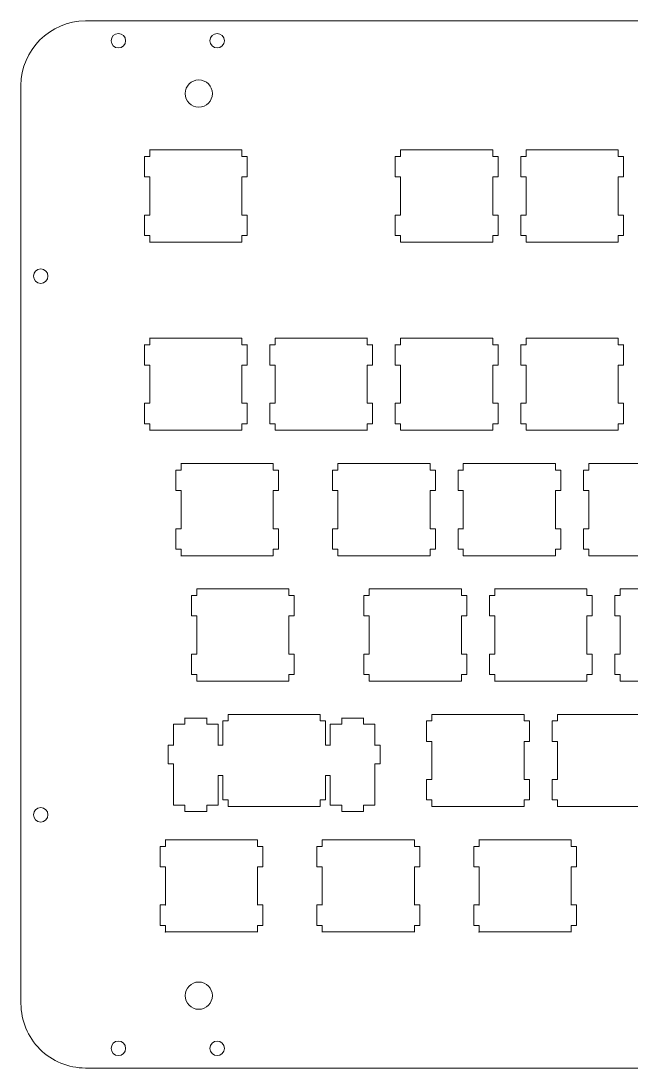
# Model space of a CAD drawing. Header units: millimetres. Extents: x 65 to 509, y 134 to 293.
# Drawn here: x 65.1 to 157.8, y 134.1 to 293.1 of the extents above; entities that cross this region are included whole.
import ezdxf

# ---------------------------------------------------------------- set-up
doc = ezdxf.new("R2010")
doc.units = ezdxf.units.MM

msp = doc.modelspace()

# ---------------------------------------------------------------- linework, layer by layer
at = {"color": 7, "linetype": 'Continuous', "lineweight": 18, "true_color": 0xffffff}
for p, q in [((84.94, 293.1), (74.94, 293.1)), ((426.37, 293.11), (84.94, 293.1)), ((65.14, 283.31), (65.14, 143.87)), ((83.89, 269.42), (83.89, 272.52)), ((83.89, 272.52), (84.69, 272.52)), ((84.69, 273.52), (98.69, 273.52)), ((84.69, 272.52), (84.69, 273.52)), ((98.69, 272.52), (98.69, 273.52)), ((98.69, 272.52), (99.49, 272.52)), ((99.49, 269.42), (99.49, 272.52)), ((121.99, 269.42), (121.99, 272.52)), ((121.99, 272.52), (122.79, 272.52)), ((122.79, 273.52), (136.79, 273.52)), ((122.79, 272.52), (122.79, 273.52)), ((136.79, 272.52), (136.79, 273.52)), ((136.79, 272.52), (137.59, 272.52)), ((137.59, 269.42), (137.59, 272.52)), ((141.04, 269.42), (141.04, 272.52)), ((141.04, 272.52), (141.84, 272.52)), ((141.84, 273.52), (155.84, 273.52)), ((141.84, 272.52), (141.84, 273.52)), ((155.84, 272.52), (155.84, 273.52)), ((155.84, 272.52), (156.64, 272.52)), ((156.64, 269.42), (156.64, 272.52)), ((83.89, 269.42), (84.69, 269.42)), ((84.69, 263.62), (84.69, 269.42)), ((98.69, 269.42), (99.49, 269.42)), ((98.69, 263.62), (98.69, 269.42)), ((121.99, 269.42), (122.79, 269.42)), ((122.79, 263.62), (122.79, 269.42)), ((136.79, 263.62), (136.79, 269.42)), ((136.79, 269.42), (137.59, 269.42)), ((141.04, 269.42), (141.84, 269.42)), ((141.84, 263.62), (141.84, 269.42)), ((155.84, 269.42), (156.64, 269.42)), ((155.84, 263.62), (155.84, 269.42)), ((83.89, 260.52), (83.89, 263.62)), ((83.89, 263.62), (84.69, 263.62)), ((98.69, 263.62), (99.49, 263.62)), ((99.49, 260.52), (99.49, 263.62)), ((121.99, 260.52), (121.99, 263.62)), ((121.99, 263.62), (122.79, 263.62)), ((136.79, 263.62), (137.59, 263.62)), ((137.59, 260.52), (137.59, 263.62)), ((141.04, 260.52), (141.04, 263.62)), ((141.04, 263.62), (141.84, 263.62)), ((155.84, 263.62), (156.64, 263.62)), ((156.64, 260.52), (156.64, 263.62)), ((83.89, 260.52), (84.69, 260.52)), ((84.69, 259.52), (84.69, 260.52)), ((84.69, 259.52), (98.69, 259.52)), ((98.69, 260.52), (99.49, 260.52)), ((98.69, 259.52), (98.69, 260.52)), ((121.99, 260.52), (122.79, 260.52)), ((122.79, 259.52), (122.79, 260.52)), ((122.79, 259.52), (136.79, 259.52)), ((136.79, 259.52), (136.79, 260.52)), ((136.79, 260.52), (137.59, 260.52)), ((141.04, 260.52), (141.84, 260.52)), ((141.84, 259.52), (141.84, 260.52)), ((141.84, 259.52), (155.84, 259.52)), ((155.84, 260.52), (156.64, 260.52)), ((155.84, 259.52), (155.84, 260.52)), ((84.69, 244.94), (98.69, 244.94)), ((84.69, 243.94), (84.69, 244.94)), ((98.69, 243.94), (98.69, 244.94)), ((103.74, 244.94), (117.74, 244.94)), ((103.74, 243.94), (103.74, 244.94)), ((117.74, 243.94), (117.74, 244.94)), ((122.79, 244.94), (136.79, 244.94)), ((122.79, 243.94), (122.79, 244.94)), ((136.79, 243.94), (136.79, 244.94)), ((141.84, 244.94), (155.84, 244.94)), ((141.84, 243.94), (141.84, 244.94)), ((155.84, 243.94), (155.84, 244.94)), ((83.89, 240.84), (83.89, 243.94)), ((83.89, 243.94), (84.69, 243.94)), ((98.69, 243.94), (99.49, 243.94)), ((99.49, 240.84), (99.49, 243.94)), ((102.94, 243.94), (103.74, 243.94)), ((102.94, 240.84), (102.94, 243.94)), ((117.74, 243.94), (118.54, 243.94)), ((118.54, 240.84), (118.54, 243.94)), ((121.99, 240.84), (121.99, 243.94)), ((121.99, 243.94), (122.79, 243.94)), ((136.79, 243.94), (137.59, 243.94)), ((137.59, 240.84), (137.59, 243.94)), ((141.04, 240.84), (141.04, 243.94)), ((141.04, 243.94), (141.84, 243.94)), ((155.84, 243.94), (156.64, 243.94)), ((156.64, 240.84), (156.64, 243.94)), ((83.89, 240.84), (84.69, 240.84)), ((84.69, 235.04), (84.69, 240.84)), ((98.69, 240.84), (99.49, 240.84)), ((98.69, 235.04), (98.69, 240.84)), ((102.94, 240.84), (103.74, 240.84)), ((103.74, 235.04), (103.74, 240.84)), ((117.74, 235.04), (117.74, 240.84)), ((117.74, 240.84), (118.54, 240.84)), ((121.99, 240.84), (122.79, 240.84)), ((122.79, 235.04), (122.79, 240.84)), ((136.79, 235.04), (136.79, 240.84)), ((136.79, 240.84), (137.59, 240.84)), ((141.04, 240.84), (141.84, 240.84)), ((141.84, 235.04), (141.84, 240.84)), ((155.84, 240.84), (156.64, 240.84)), ((155.84, 235.04), (155.84, 240.84)), ((83.89, 231.94), (83.89, 235.04)), ((83.89, 235.04), (84.69, 235.04)), ((98.69, 235.04), (99.49, 235.04)), ((99.49, 231.94), (99.49, 235.04)), ((102.94, 235.04), (103.74, 235.04)), ((102.94, 231.94), (102.94, 235.04)), ((117.74, 235.04), (118.54, 235.04)), ((118.54, 231.94), (118.54, 235.04)), ((121.99, 231.94), (121.99, 235.04)), ((121.99, 235.04), (122.79, 235.04)), ((136.79, 235.04), (137.59, 235.04)), ((137.59, 231.94), (137.59, 235.04)), ((141.04, 231.94), (141.04, 235.04)), ((141.04, 235.04), (141.84, 235.04)), ((155.84, 235.04), (156.64, 235.04)), ((156.64, 231.94), (156.64, 235.04)), ((83.89, 231.94), (84.69, 231.94)), ((84.69, 230.94), (84.69, 231.94)), ((84.69, 230.94), (98.69, 230.94)), ((98.69, 231.94), (99.49, 231.94)), ((98.69, 230.94), (98.69, 231.94)), ((102.94, 231.94), (103.74, 231.94)), ((103.74, 230.94), (103.74, 231.94)), ((103.74, 230.94), (117.74, 230.94)), ((117.74, 230.94), (117.74, 231.94)), ((117.74, 231.94), (118.54, 231.94)), ((121.99, 231.94), (122.79, 231.94)), ((122.79, 230.94), (122.79, 231.94)), ((122.79, 230.94), (136.79, 230.94)), ((136.79, 230.94), (136.79, 231.94)), ((136.79, 231.94), (137.59, 231.94)), ((141.04, 231.94), (141.84, 231.94)), ((141.84, 230.94), (141.84, 231.94)), ((141.84, 230.94), (155.84, 230.94)), ((155.84, 231.94), (156.64, 231.94)), ((155.84, 230.94), (155.84, 231.94)), ((89.45, 225.89), (103.45, 225.89)), ((89.45, 224.89), (89.45, 225.89)), ((103.45, 224.89), (103.45, 225.89)), ((113.27, 225.89), (127.27, 225.89)), ((113.27, 224.89), (113.27, 225.89)), ((127.27, 224.89), (127.27, 225.89)), ((132.32, 225.89), (146.32, 225.89)), ((132.32, 224.89), (132.32, 225.89)), ((146.32, 224.89), (146.32, 225.89)), ((151.37, 225.89), (165.37, 225.89)), ((151.37, 224.89), (151.37, 225.89)), ((88.65, 224.89), (89.45, 224.89)), ((88.65, 221.79), (88.65, 224.89)), ((103.45, 224.89), (104.25, 224.89)), ((104.25, 221.79), (104.25, 224.89)), ((112.47, 221.79), (112.47, 224.89)), ((112.47, 224.89), (113.27, 224.89)), ((127.27, 224.89), (128.07, 224.89)), ((128.07, 221.79), (128.07, 224.89)), ((131.52, 224.89), (132.32, 224.89)), ((131.52, 221.79), (131.52, 224.89)), ((146.32, 224.89), (147.12, 224.89)), ((147.12, 221.79), (147.12, 224.89)), ((150.57, 221.79), (150.57, 224.89)), ((150.57, 224.89), (151.37, 224.89)), ((88.65, 221.79), (89.45, 221.79)), ((89.45, 215.99), (89.45, 221.79)), ((103.45, 215.99), (103.45, 221.79)), ((103.45, 221.79), (104.25, 221.79)), ((112.47, 221.79), (113.27, 221.79)), ((113.27, 215.99), (113.27, 221.79)), ((127.27, 221.79), (128.07, 221.79)), ((127.27, 215.99), (127.27, 221.79)), ((131.52, 221.79), (132.32, 221.79)), ((132.32, 215.99), (132.32, 221.79)), ((146.32, 215.99), (146.32, 221.79)), ((146.32, 221.79), (147.12, 221.79)), ((150.57, 221.79), (151.37, 221.79)), ((151.37, 215.99), (151.37, 221.79)), ((88.65, 215.99), (89.45, 215.99)), ((88.65, 212.89), (88.65, 215.99)), ((103.45, 215.99), (104.25, 215.99)), ((104.25, 212.89), (104.25, 215.99)), ((112.47, 212.89), (112.47, 215.99)), ((112.47, 215.99), (113.27, 215.99)), ((127.27, 215.99), (128.07, 215.99)), ((128.07, 212.89), (128.07, 215.99)), ((131.52, 215.99), (132.32, 215.99)), ((131.52, 212.89), (131.52, 215.99)), ((146.32, 215.99), (147.12, 215.99)), ((147.12, 212.89), (147.12, 215.99)), ((150.57, 212.89), (150.57, 215.99)), ((150.57, 215.99), (151.37, 215.99)), ((88.65, 212.89), (89.45, 212.89)), ((89.45, 211.89), (89.45, 212.89)), ((89.45, 211.89), (103.45, 211.89)), ((103.45, 211.89), (103.45, 212.89)), ((103.45, 212.89), (104.25, 212.89)), ((112.47, 212.89), (113.27, 212.89)), ((113.27, 211.89), (113.27, 212.89)), ((113.27, 211.89), (127.27, 211.89)), ((127.27, 212.89), (128.07, 212.89)), ((127.27, 211.89), (127.27, 212.89)), ((131.52, 212.89), (132.32, 212.89)), ((132.32, 211.89), (132.32, 212.89)), ((132.32, 211.89), (146.32, 211.89)), ((146.32, 211.89), (146.32, 212.89)), ((146.32, 212.89), (147.12, 212.89)), ((150.57, 212.89), (151.37, 212.89)), ((151.37, 211.89), (151.37, 212.89)), ((151.37, 211.89), (165.37, 211.89)), ((91.84, 206.84), (105.84, 206.84)), ((91.84, 205.84), (91.84, 206.84)), ((105.84, 205.84), (105.84, 206.84)), ((118.03, 206.84), (132.03, 206.84)), ((118.03, 205.84), (118.03, 206.84)), ((132.03, 205.84), (132.03, 206.84)), ((137.08, 206.84), (151.08, 206.84)), ((137.08, 205.84), (137.08, 206.84)), ((151.08, 205.84), (151.08, 206.84)), ((156.13, 206.84), (170.13, 206.84)), ((156.13, 205.84), (156.13, 206.84)), ((91.04, 205.84), (91.84, 205.84)), ((91.04, 202.74), (91.04, 205.84)), ((105.84, 205.84), (106.64, 205.84)), ((106.64, 202.74), (106.64, 205.84)), ((117.23, 205.84), (118.03, 205.84)), ((117.23, 202.74), (117.23, 205.84)), ((132.03, 205.84), (132.83, 205.84)), ((132.83, 202.74), (132.83, 205.84)), ((136.28, 202.74), (136.28, 205.84)), ((136.28, 205.84), (137.08, 205.84)), ((151.08, 205.84), (151.88, 205.84)), ((151.88, 202.74), (151.88, 205.84)), ((155.33, 202.74), (155.33, 205.84)), ((155.33, 205.84), (156.13, 205.84)), ((91.04, 202.74), (91.84, 202.74)), ((91.84, 196.94), (91.84, 202.74)), ((105.84, 196.94), (105.84, 202.74)), ((105.84, 202.74), (106.64, 202.74)), ((117.23, 202.74), (118.03, 202.74)), ((118.03, 196.94), (118.03, 202.74)), ((132.03, 196.94), (132.03, 202.74)), ((132.03, 202.74), (132.83, 202.74)), ((136.28, 202.74), (137.08, 202.74)), ((137.08, 196.94), (137.08, 202.74)), ((151.08, 196.94), (151.08, 202.74)), ((151.08, 202.74), (151.88, 202.74)), ((155.33, 202.74), (156.13, 202.74)), ((156.13, 196.94), (156.13, 202.74)), ((91.04, 196.94), (91.84, 196.94)), ((91.04, 193.84), (91.04, 196.94)), ((105.84, 196.94), (106.64, 196.94)), ((106.64, 193.84), (106.64, 196.94)), ((117.23, 196.94), (118.03, 196.94)), ((117.23, 193.84), (117.23, 196.94)), ((132.03, 196.94), (132.83, 196.94)), ((132.83, 193.84), (132.83, 196.94)), ((136.28, 193.84), (136.28, 196.94)), ((136.28, 196.94), (137.08, 196.94)), ((151.08, 196.94), (151.88, 196.94)), ((151.88, 193.84), (151.88, 196.94)), ((155.33, 193.84), (155.33, 196.94)), ((155.33, 196.94), (156.13, 196.94)), ((91.04, 193.84), (91.84, 193.84)), ((91.84, 192.84), (91.84, 193.84)), ((91.84, 192.84), (105.84, 192.84)), ((105.84, 192.84), (105.84, 193.84)), ((105.84, 193.84), (106.64, 193.84)), ((117.23, 193.84), (118.03, 193.84)), ((118.03, 192.84), (118.03, 193.84)), ((118.03, 192.84), (132.03, 192.84)), ((132.03, 192.84), (132.03, 193.84)), ((132.03, 193.84), (132.83, 193.84)), ((136.28, 193.84), (137.08, 193.84)), ((137.08, 192.84), (137.08, 193.84)), ((137.08, 192.84), (151.08, 192.84)), ((151.08, 192.84), (151.08, 193.84)), ((151.08, 193.84), (151.88, 193.84)), ((155.33, 193.84), (156.13, 193.84)), ((156.13, 192.84), (156.13, 193.84)), ((156.13, 192.84), (170.13, 192.84)), ((96.6, 187.79), (110.6, 187.79)), ((96.6, 186.79), (96.6, 187.79)), ((110.6, 186.79), (110.6, 187.79)), ((127.55, 187.79), (141.55, 187.79)), ((127.55, 186.79), (127.55, 187.79)), ((141.55, 186.79), (141.55, 187.79)), ((146.6, 187.79), (160.6, 187.79)), ((146.6, 186.79), (146.6, 187.79)), ((88.32, 186.32), (90.05, 186.32)), ((88.32, 183.09), (88.32, 186.32)), ((90.05, 187.24), (93.35, 187.24)), ((90.05, 186.32), (90.05, 187.24)), ((93.35, 186.32), (93.35, 187.24)), ((93.35, 186.32), (95.07, 186.32)), ((95.07, 183.09), (95.07, 186.32)), ((95.8, 183.69), (95.8, 186.79)), ((95.8, 186.79), (96.6, 186.79)), ((110.6, 186.79), (111.4, 186.79)), ((111.4, 183.69), (111.4, 186.79)), ((112.12, 186.32), (113.85, 186.32)), ((112.12, 183.09), (112.12, 186.32)), ((113.85, 187.24), (117.15, 187.24)), ((113.85, 186.32), (113.85, 187.24)), ((117.15, 186.32), (117.15, 187.24)), ((117.15, 186.32), (118.87, 186.32)), ((118.87, 183.09), (118.87, 186.32)), ((126.75, 183.69), (126.75, 186.79)), ((126.75, 186.79), (127.55, 186.79)), ((141.55, 186.79), (142.35, 186.79)), ((142.35, 183.69), (142.35, 186.79)), ((145.8, 186.79), (146.6, 186.79)), ((145.8, 183.69), (145.8, 186.79)), ((87.5, 180.29), (87.5, 183.09)), ((87.5, 183.09), (88.32, 183.09)), ((95.8, 183.09), (95.07, 183.09)), ((95.8, 183.69), (95.8, 183.09)), ((111.4, 183.69), (111.4, 183.11)), ((111.4, 183.11), (111.4, 183.09)), ((111.4, 183.09), (112.12, 183.09)), ((118.87, 183.09), (119.7, 183.09)), ((119.7, 180.29), (119.7, 183.09)), ((126.75, 183.69), (127.55, 183.69)), ((127.55, 177.89), (127.55, 183.69)), ((141.55, 183.69), (142.35, 183.69)), ((141.55, 177.89), (141.55, 183.69)), ((145.8, 183.69), (146.6, 183.69)), ((146.6, 177.89), (146.6, 183.69)), ((87.5, 180.29), (88.32, 180.29)), ((88.32, 174.02), (88.32, 180.29)), ((118.87, 180.29), (119.7, 180.29)), ((118.87, 174.02), (118.87, 180.29)), ((95.07, 174.02), (95.07, 178.49)), ((95.8, 178.49), (95.07, 178.49)), ((95.8, 177.89), (95.8, 178.49)), ((111.4, 177.89), (111.4, 178.49)), ((111.4, 178.49), (112.12, 178.49)), ((112.12, 174.02), (112.12, 178.49)), ((95.8, 174.79), (95.8, 177.89)), ((111.4, 174.79), (111.4, 177.89)), ((126.75, 174.79), (126.75, 177.89)), ((126.75, 177.89), (127.55, 177.89)), ((141.55, 177.89), (142.35, 177.89)), ((142.35, 174.79), (142.35, 177.89)), ((145.8, 177.89), (146.6, 177.89)), ((145.8, 174.79), (145.8, 177.89)), ((88.32, 174.02), (90.05, 174.02)), ((90.05, 173.04), (90.05, 174.02)), ((93.35, 173.04), (93.35, 174.02)), ((93.35, 174.02), (95.07, 174.02)), ((95.8, 174.79), (96.6, 174.79)), ((96.6, 173.79), (96.6, 174.79)), ((96.6, 173.79), (110.6, 173.79)), ((110.6, 173.79), (110.6, 174.79)), ((110.6, 174.79), (111.4, 174.79)), ((112.12, 174.02), (113.85, 174.02)), ((113.85, 173.04), (113.85, 174.02)), ((117.15, 174.02), (118.87, 174.02)), ((117.15, 173.04), (117.15, 174.02)), ((126.75, 174.79), (127.55, 174.79)), ((127.55, 173.79), (127.55, 174.79)), ((127.55, 173.79), (141.55, 173.79)), ((141.55, 174.79), (142.35, 174.79)), ((141.55, 173.79), (141.55, 174.79)), ((145.8, 174.79), (146.6, 174.79)), ((146.6, 173.79), (146.6, 174.79)), ((146.6, 173.79), (160.6, 173.79)), ((90.05, 173.04), (93.35, 173.04)), ((113.85, 173.04), (117.15, 173.04)), ((87.07, 168.74), (101.07, 168.74)), ((87.07, 167.74), (87.07, 168.74)), ((101.07, 167.74), (101.07, 168.74)), ((110.89, 168.74), (124.89, 168.74)), ((110.89, 167.74), (110.89, 168.74)), ((124.89, 167.74), (124.89, 168.74)), ((134.7, 168.74), (148.7, 168.74)), ((134.7, 167.74), (134.7, 168.74)), ((148.7, 167.74), (148.7, 168.74)), ((86.27, 167.74), (87.07, 167.74)), ((86.27, 164.64), (86.27, 167.74)), ((101.07, 167.74), (101.87, 167.74)), ((101.87, 164.64), (101.87, 167.74)), ((110.09, 164.64), (110.09, 167.74)), ((110.09, 167.74), (110.89, 167.74)), ((124.89, 167.74), (125.69, 167.74)), ((125.69, 164.64), (125.69, 167.74)), ((133.9, 164.64), (133.9, 167.74)), ((133.9, 167.74), (134.7, 167.74)), ((148.7, 167.74), (149.5, 167.74)), ((149.5, 164.64), (149.5, 167.74)), ((86.27, 164.64), (87.07, 164.64)), ((87.07, 158.84), (87.07, 164.64)), ((101.07, 164.64), (101.87, 164.64)), ((101.07, 158.84), (101.07, 164.64)), ((110.09, 164.64), (110.89, 164.64)), ((110.89, 158.84), (110.89, 164.64)), ((124.89, 164.64), (125.69, 164.64)), ((124.89, 158.84), (124.89, 164.64)), ((133.9, 164.64), (134.7, 164.64)), ((134.7, 158.84), (134.7, 164.64)), ((148.7, 158.84), (148.7, 164.64)), ((148.7, 164.64), (149.5, 164.64)), ((86.27, 158.84), (87.07, 158.84)), ((86.27, 155.74), (86.27, 158.84)), ((101.07, 158.84), (101.87, 158.84)), ((101.87, 155.74), (101.87, 158.84)), ((110.09, 155.74), (110.09, 158.84)), ((110.09, 158.84), (110.89, 158.84)), ((124.89, 158.84), (125.69, 158.84)), ((125.69, 155.74), (125.69, 158.84)), ((133.9, 155.74), (133.9, 158.84)), ((133.9, 158.84), (134.7, 158.84)), ((148.7, 158.84), (149.5, 158.84)), ((149.5, 155.74), (149.5, 158.84)), ((86.27, 155.74), (87.07, 155.74)), ((87.07, 154.74), (87.07, 155.74)), ((87.07, 154.74), (101.07, 154.74)), ((101.07, 155.74), (101.87, 155.74)), ((101.07, 154.74), (101.07, 155.74)), ((110.09, 155.74), (110.89, 155.74)), ((110.89, 154.74), (110.89, 155.74)), ((110.89, 154.74), (124.89, 154.74)), ((124.89, 155.74), (125.69, 155.74)), ((124.89, 154.74), (124.89, 155.74)), ((133.9, 155.74), (134.7, 155.74)), ((134.7, 154.74), (134.7, 155.74)), ((134.7, 154.74), (148.7, 154.74)), ((148.7, 154.74), (148.7, 155.74)), ((148.7, 155.74), (149.5, 155.74)), ((84.94, 134.07), (74.94, 134.07)), ((84.94, 134.07), (489.37, 134.08))]:
    msp.add_line(p, q, dxfattribs=at)
for centre, radius in [((79.94, 290.1), 1.1), ((94.94, 290.1), 1.1), ((92.14, 282.07), 2.07), ((83.89, 272.52), 0.00318), ((83.89, 272.52), 0.00318), ((84.69, 273.52), 0.00317), ((84.69, 273.52), 0.00317), ((84.69, 272.52), 0.00317), ((84.69, 272.52), 0.00317), ((98.69, 273.52), 0.00318), ((98.69, 273.52), 0.00318), ((98.69, 272.52), 0.00318), ((98.69, 272.52), 0.00318), ((99.49, 272.52), 0.00318), ((99.49, 272.52), 0.00318), ((121.99, 272.52), 0.00318), ((121.99, 272.52), 0.00318), ((122.79, 273.52), 0.00317), ((122.79, 273.52), 0.00317), ((122.79, 272.52), 0.00317), ((122.79, 272.52), 0.00317), ((136.79, 273.52), 0.00318), ((136.79, 273.52), 0.00318), ((136.79, 272.52), 0.00318), ((136.79, 272.52), 0.00318), ((137.59, 272.52), 0.00318), ((137.59, 272.52), 0.00318), ((141.04, 272.52), 0.00318), ((141.04, 272.52), 0.00318), ((141.84, 273.52), 0.00318), ((141.84, 273.52), 0.00318), ((141.84, 272.52), 0.00318), ((141.84, 272.52), 0.00318), ((155.84, 273.52), 0.00318), ((155.84, 273.52), 0.00318), ((155.84, 272.52), 0.00318), ((155.84, 272.52), 0.00318), ((156.64, 272.52), 0.00318), ((156.64, 272.52), 0.00318), ((83.89, 269.42), 0.00318), ((83.89, 269.42), 0.00318), ((84.69, 269.42), 0.00317), ((84.69, 269.42), 0.00317), ((98.69, 269.42), 0.00318), ((98.69, 269.42), 0.00318), ((99.49, 269.42), 0.00318), ((99.49, 269.42), 0.00318), ((121.99, 269.42), 0.00318), ((121.99, 269.42), 0.00318), ((122.79, 269.42), 0.00317), ((122.79, 269.42), 0.00317), ((136.79, 269.42), 0.00318), ((136.79, 269.42), 0.00318), ((137.59, 269.42), 0.00318), ((137.59, 269.42), 0.00318), ((141.04, 269.42), 0.00318), ((141.04, 269.42), 0.00318), ((141.84, 269.42), 0.00318), ((141.84, 269.42), 0.00318), ((155.84, 269.42), 0.00318), ((155.84, 269.42), 0.00318), ((156.64, 269.42), 0.00318), ((156.64, 269.42), 0.00318), ((83.89, 263.62), 0.00318), ((83.89, 263.62), 0.00318), ((84.69, 263.62), 0.00317), ((84.69, 263.62), 0.00317), ((98.69, 263.62), 0.00318), ((98.69, 263.62), 0.00318), ((99.49, 263.62), 0.00318), ((99.49, 263.62), 0.00318), ((121.99, 263.62), 0.00318), ((121.99, 263.62), 0.00318), ((122.79, 263.62), 0.00317), ((122.79, 263.62), 0.00317), ((136.79, 263.62), 0.00318), ((136.79, 263.62), 0.00318), ((137.59, 263.62), 0.00318), ((137.59, 263.62), 0.00318), ((141.04, 263.62), 0.00318), ((141.04, 263.62), 0.00318), ((141.84, 263.62), 0.00318), ((141.84, 263.62), 0.00318), ((155.84, 263.62), 0.00318), ((155.84, 263.62), 0.00318), ((156.64, 263.62), 0.00318), ((156.64, 263.62), 0.00318), ((83.89, 260.52), 0.00318), ((83.89, 260.52), 0.00318), ((84.69, 260.52), 0.00317), ((84.69, 260.52), 0.00317), ((84.69, 259.52), 0.00317), ((84.69, 259.52), 0.00317), ((98.69, 260.52), 0.00318), ((98.69, 260.52), 0.00318), ((98.69, 259.52), 0.00318), ((98.69, 259.52), 0.00318), ((99.49, 260.52), 0.00318), ((99.49, 260.52), 0.00318), ((121.99, 260.52), 0.00318), ((121.99, 260.52), 0.00318), ((122.79, 260.52), 0.00317), ((122.79, 260.52), 0.00317), ((122.79, 259.52), 0.00317), ((122.79, 259.52), 0.00317), ((136.79, 260.52), 0.00318), ((136.79, 260.52), 0.00318), ((136.79, 259.52), 0.00318), ((136.79, 259.52), 0.00318), ((137.59, 260.52), 0.00318), ((137.59, 260.52), 0.00318), ((141.04, 260.52), 0.00318), ((141.04, 260.52), 0.00318), ((141.84, 260.52), 0.00318), ((141.84, 260.52), 0.00318), ((141.84, 259.52), 0.00318), ((141.84, 259.52), 0.00318), ((155.84, 260.52), 0.00318), ((155.84, 260.52), 0.00318), ((155.84, 259.52), 0.00318), ((155.84, 259.52), 0.00318), ((156.64, 260.52), 0.00318), ((156.64, 260.52), 0.00318), ((68.14, 254.35), 1.1), ((84.69, 244.94), 0.00317), ((84.69, 244.94), 0.00317), ((98.69, 244.94), 0.00318), ((98.69, 244.94), 0.00318), ((103.74, 244.94), 0.00317), ((103.74, 244.94), 0.00317), ((117.74, 244.94), 0.00318), ((117.74, 244.94), 0.00318), ((122.79, 244.94), 0.00317), ((122.79, 244.94), 0.00317), ((136.79, 244.94), 0.00318), ((136.79, 244.94), 0.00318), ((141.84, 244.94), 0.00318), ((141.84, 244.94), 0.00318), ((155.84, 244.94), 0.00318), ((155.84, 244.94), 0.00318), ((83.89, 243.94), 0.00318), ((83.89, 243.94), 0.00318), ((84.69, 243.94), 0.00317), ((84.69, 243.94), 0.00317), ((98.69, 243.94), 0.00318), ((98.69, 243.94), 0.00318), ((99.49, 243.94), 0.00318), ((99.49, 243.94), 0.00318), ((102.94, 243.94), 0.00317), ((102.94, 243.94), 0.00317), ((103.74, 243.94), 0.00317), ((103.74, 243.94), 0.00317), ((117.74, 243.94), 0.00318), ((117.74, 243.94), 0.00318), ((118.54, 243.94), 0.00318), ((118.54, 243.94), 0.00318), ((121.99, 243.94), 0.00318), ((121.99, 243.94), 0.00318), ((122.79, 243.94), 0.00317), ((122.79, 243.94), 0.00317), ((136.79, 243.94), 0.00318), ((136.79, 243.94), 0.00318), ((137.59, 243.94), 0.00318), ((137.59, 243.94), 0.00318), ((141.04, 243.94), 0.00318), ((141.04, 243.94), 0.00318), ((141.84, 243.94), 0.00318), ((141.84, 243.94), 0.00318), ((155.84, 243.94), 0.00318), ((155.84, 243.94), 0.00318), ((156.64, 243.94), 0.00318), ((156.64, 243.94), 0.00318), ((83.89, 240.84), 0.00318), ((83.89, 240.84), 0.00318), ((84.69, 240.84), 0.00317), ((84.69, 240.84), 0.00317), ((98.69, 240.84), 0.00318), ((98.69, 240.84), 0.00318), ((99.49, 240.84), 0.00318), ((99.49, 240.84), 0.00318), ((102.94, 240.84), 0.00317), ((102.94, 240.84), 0.00317), ((103.74, 240.84), 0.00317), ((103.74, 240.84), 0.00317), ((117.74, 240.84), 0.00318), ((117.74, 240.84), 0.00318), ((118.54, 240.84), 0.00318), ((118.54, 240.84), 0.00318), ((121.99, 240.84), 0.00318), ((121.99, 240.84), 0.00318), ((122.79, 240.84), 0.00317), ((122.79, 240.84), 0.00317), ((136.79, 240.84), 0.00318), ((136.79, 240.84), 0.00318), ((137.59, 240.84), 0.00318), ((137.59, 240.84), 0.00318), ((141.04, 240.84), 0.00318), ((141.04, 240.84), 0.00318), ((141.84, 240.84), 0.00318), ((141.84, 240.84), 0.00318), ((155.84, 240.84), 0.00318), ((155.84, 240.84), 0.00318), ((156.64, 240.84), 0.00318), ((156.64, 240.84), 0.00318), ((83.89, 235.04), 0.00318), ((83.89, 235.04), 0.00318), ((84.69, 235.04), 0.00317), ((84.69, 235.04), 0.00317), ((98.69, 235.04), 0.00318), ((98.69, 235.04), 0.00318), ((99.49, 235.04), 0.00318), ((99.49, 235.04), 0.00318), ((102.94, 235.04), 0.00317), ((102.94, 235.04), 0.00317), ((103.74, 235.04), 0.00317), ((103.74, 235.04), 0.00317), ((117.74, 235.04), 0.00318), ((117.74, 235.04), 0.00318), ((118.54, 235.04), 0.00318), ((118.54, 235.04), 0.00318), ((121.99, 235.04), 0.00318), ((121.99, 235.04), 0.00318), ((122.79, 235.04), 0.00317), ((122.79, 235.04), 0.00317), ((136.79, 235.04), 0.00318), ((136.79, 235.04), 0.00318), ((137.59, 235.04), 0.00318), ((137.59, 235.04), 0.00318), ((141.04, 235.04), 0.00318), ((141.04, 235.04), 0.00318), ((141.84, 235.04), 0.00318), ((141.84, 235.04), 0.00318), ((155.84, 235.04), 0.00318), ((155.84, 235.04), 0.00318), ((156.64, 235.04), 0.00318), ((156.64, 235.04), 0.00318), ((83.89, 231.94), 0.00318), ((83.89, 231.94), 0.00318), ((84.69, 231.94), 0.00317), ((84.69, 231.94), 0.00317), ((84.69, 230.94), 0.00317), ((84.69, 230.94), 0.00317), ((98.69, 231.94), 0.00318), ((98.69, 231.94), 0.00318), ((98.69, 230.94), 0.00318), ((98.69, 230.94), 0.00318), ((99.49, 231.94), 0.00318), ((99.49, 231.94), 0.00318), ((102.94, 231.94), 0.00317), ((102.94, 231.94), 0.00317), ((103.74, 231.94), 0.00317), ((103.74, 231.94), 0.00317), ((103.74, 230.94), 0.00317), ((103.74, 230.94), 0.00317), ((117.74, 231.94), 0.00318), ((117.74, 231.94), 0.00318), ((117.74, 230.94), 0.00318), ((117.74, 230.94), 0.00318), ((118.54, 231.94), 0.00318), ((118.54, 231.94), 0.00318), ((121.99, 231.94), 0.00318), ((121.99, 231.94), 0.00318), ((122.79, 231.94), 0.00317), ((122.79, 231.94), 0.00317), ((122.79, 230.94), 0.00317), ((122.79, 230.94), 0.00317), ((136.79, 231.94), 0.00318), ((136.79, 231.94), 0.00318), ((136.79, 230.94), 0.00318), ((136.79, 230.94), 0.00318), ((137.59, 231.94), 0.00318), ((137.59, 231.94), 0.00318), ((141.04, 231.94), 0.00318), ((141.04, 231.94), 0.00318), ((141.84, 231.94), 0.00318), ((141.84, 231.94), 0.00318), ((141.84, 230.94), 0.00318), ((141.84, 230.94), 0.00318), ((155.84, 231.94), 0.00318), ((155.84, 231.94), 0.00318), ((155.84, 230.94), 0.00318), ((155.84, 230.94), 0.00318), ((156.64, 231.94), 0.00318), ((156.64, 231.94), 0.00318), ((89.45, 225.89), 0.00317), ((89.45, 225.89), 0.00317), ((103.45, 225.89), 0.00318), ((103.45, 225.89), 0.00318), ((113.27, 225.89), 0.00317), ((113.27, 225.89), 0.00317), ((127.27, 225.89), 0.00318), ((127.27, 225.89), 0.00318), ((132.32, 225.89), 0.00318), ((132.32, 225.89), 0.00318), ((146.32, 225.89), 0.00318), ((146.32, 225.89), 0.00318), ((151.37, 225.89), 0.00318), ((151.37, 225.89), 0.00318), ((88.65, 224.89), 0.00318), ((88.65, 224.89), 0.00318), ((89.45, 224.89), 0.00317), ((89.45, 224.89), 0.00317), ((103.45, 224.89), 0.00318), ((103.45, 224.89), 0.00318), ((104.25, 224.89), 0.00317), ((104.25, 224.89), 0.00317), ((112.47, 224.89), 0.00318), ((112.47, 224.89), 0.00318), ((113.27, 224.89), 0.00317), ((113.27, 224.89), 0.00317), ((127.27, 224.89), 0.00318), ((127.27, 224.89), 0.00318), ((128.07, 224.89), 0.00318), ((128.07, 224.89), 0.00318), ((131.52, 224.89), 0.00318), ((131.52, 224.89), 0.00318), ((132.32, 224.89), 0.00318), ((132.32, 224.89), 0.00318), ((146.32, 224.89), 0.00318), ((146.32, 224.89), 0.00318), ((147.12, 224.89), 0.00318), ((147.12, 224.89), 0.00318), ((150.57, 224.89), 0.00317), ((150.57, 224.89), 0.00317), ((151.37, 224.89), 0.00318), ((151.37, 224.89), 0.00318), ((88.65, 221.79), 0.00318), ((88.65, 221.79), 0.00318), ((89.45, 221.79), 0.00317), ((89.45, 221.79), 0.00317), ((103.45, 221.79), 0.00318), ((103.45, 221.79), 0.00318), ((104.25, 221.79), 0.00317), ((104.25, 221.79), 0.00317), ((112.47, 221.79), 0.00318), ((112.47, 221.79), 0.00318), ((113.27, 221.79), 0.00317), ((113.27, 221.79), 0.00317), ((127.27, 221.79), 0.00318), ((127.27, 221.79), 0.00318), ((128.07, 221.79), 0.00318), ((128.07, 221.79), 0.00318), ((131.52, 221.79), 0.00318), ((131.52, 221.79), 0.00318), ((132.32, 221.79), 0.00318), ((132.32, 221.79), 0.00318), ((146.32, 221.79), 0.00318), ((146.32, 221.79), 0.00318), ((147.12, 221.79), 0.00318), ((147.12, 221.79), 0.00318), ((150.57, 221.79), 0.00317), ((150.57, 221.79), 0.00317), ((151.37, 221.79), 0.00318), ((151.37, 221.79), 0.00318), ((88.65, 215.99), 0.00318), ((88.65, 215.99), 0.00318), ((89.45, 215.99), 0.00317), ((89.45, 215.99), 0.00317), ((103.45, 215.99), 0.00318), ((103.45, 215.99), 0.00318), ((104.25, 215.99), 0.00317), ((104.25, 215.99), 0.00317), ((112.47, 215.99), 0.00318), ((112.47, 215.99), 0.00318), ((113.27, 215.99), 0.00317), ((113.27, 215.99), 0.00317), ((127.27, 215.99), 0.00318), ((127.27, 215.99), 0.00318), ((128.07, 215.99), 0.00318), ((128.07, 215.99), 0.00318), ((131.52, 215.99), 0.00318), ((131.52, 215.99), 0.00318), ((132.32, 215.99), 0.00318), ((132.32, 215.99), 0.00318), ((146.32, 215.99), 0.00318), ((146.32, 215.99), 0.00318), ((147.12, 215.99), 0.00318), ((147.12, 215.99), 0.00318), ((150.57, 215.99), 0.00317), ((150.57, 215.99), 0.00317), ((151.37, 215.99), 0.00318), ((151.37, 215.99), 0.00318), ((88.65, 212.89), 0.00318), ((88.65, 212.89), 0.00318), ((89.45, 212.89), 0.00317), ((89.45, 212.89), 0.00317), ((89.45, 211.89), 0.00317), ((89.45, 211.89), 0.00317), ((103.45, 212.89), 0.00318), ((103.45, 212.89), 0.00318), ((103.45, 211.89), 0.00318), ((103.45, 211.89), 0.00318), ((104.25, 212.89), 0.00317), ((104.25, 212.89), 0.00317), ((112.47, 212.89), 0.00318), ((112.47, 212.89), 0.00318), ((113.27, 212.89), 0.00317), ((113.27, 212.89), 0.00317), ((113.27, 211.89), 0.00317), ((113.27, 211.89), 0.00317), ((127.27, 212.89), 0.00318), ((127.27, 212.89), 0.00318), ((127.27, 211.89), 0.00318), ((127.27, 211.89), 0.00318), ((128.07, 212.89), 0.00318), ((128.07, 212.89), 0.00318), ((131.52, 212.89), 0.00318), ((131.52, 212.89), 0.00318), ((132.32, 212.89), 0.00318), ((132.32, 212.89), 0.00318), ((132.32, 211.89), 0.00318), ((132.32, 211.89), 0.00318), ((146.32, 212.89), 0.00318), ((146.32, 212.89), 0.00318), ((146.32, 211.89), 0.00318), ((146.32, 211.89), 0.00318), ((147.12, 212.89), 0.00318), ((147.12, 212.89), 0.00318), ((150.57, 212.89), 0.00317), ((150.57, 212.89), 0.00317), ((151.37, 212.89), 0.00318), ((151.37, 212.89), 0.00318), ((151.37, 211.89), 0.00318), ((151.37, 211.89), 0.00318), ((91.84, 206.84), 0.00318), ((91.84, 206.84), 0.00318), ((105.84, 206.84), 0.00318), ((105.84, 206.84), 0.00318), ((118.03, 206.84), 0.00317), ((118.03, 206.84), 0.00317), ((132.03, 206.84), 0.00318), ((132.03, 206.84), 0.00318), ((137.08, 206.84), 0.00318), ((137.08, 206.84), 0.00318), ((151.08, 206.84), 0.00317), ((151.08, 206.84), 0.00317), ((156.13, 206.84), 0.00318), ((156.13, 206.84), 0.00318), ((91.04, 205.84), 0.00317), ((91.04, 205.84), 0.00317), ((91.84, 205.84), 0.00318), ((91.84, 205.84), 0.00318), ((105.84, 205.84), 0.00318), ((105.84, 205.84), 0.00318), ((106.64, 205.84), 0.00318), ((106.64, 205.84), 0.00318), ((117.23, 205.84), 0.00318), ((117.23, 205.84), 0.00318), ((118.03, 205.84), 0.00317), ((118.03, 205.84), 0.00317), ((132.03, 205.84), 0.00318), ((132.03, 205.84), 0.00318), ((132.83, 205.84), 0.00318), ((132.83, 205.84), 0.00318), ((136.28, 205.84), 0.00318), ((136.28, 205.84), 0.00318), ((137.08, 205.84), 0.00318), ((137.08, 205.84), 0.00318), ((151.08, 205.84), 0.00317), ((151.08, 205.84), 0.00317), ((151.88, 205.84), 0.00318), ((151.88, 205.84), 0.00318), ((155.33, 205.84), 0.00318), ((155.33, 205.84), 0.00318), ((156.13, 205.84), 0.00318), ((156.13, 205.84), 0.00318), ((91.04, 202.74), 0.00317), ((91.04, 202.74), 0.00317), ((91.84, 202.74), 0.00318), ((91.84, 202.74), 0.00318), ((105.84, 202.74), 0.00318), ((105.84, 202.74), 0.00318), ((106.64, 202.74), 0.00318), ((106.64, 202.74), 0.00318), ((117.23, 202.74), 0.00318), ((117.23, 202.74), 0.00318), ((118.03, 202.74), 0.00317), ((118.03, 202.74), 0.00317), ((132.03, 202.74), 0.00318), ((132.03, 202.74), 0.00318), ((132.83, 202.74), 0.00318), ((132.83, 202.74), 0.00318), ((136.28, 202.74), 0.00318), ((136.28, 202.74), 0.00318), ((137.08, 202.74), 0.00318), ((137.08, 202.74), 0.00318), ((151.08, 202.74), 0.00317), ((151.08, 202.74), 0.00317), ((151.88, 202.74), 0.00318), ((151.88, 202.74), 0.00318), ((155.33, 202.74), 0.00318), ((155.33, 202.74), 0.00318), ((156.13, 202.74), 0.00318), ((156.13, 202.74), 0.00318), ((91.04, 196.94), 0.00317), ((91.04, 196.94), 0.00317), ((91.84, 196.94), 0.00318), ((91.84, 196.94), 0.00318), ((105.84, 196.94), 0.00318), ((105.84, 196.94), 0.00318), ((106.64, 196.94), 0.00318), ((106.64, 196.94), 0.00318), ((117.23, 196.94), 0.00318), ((117.23, 196.94), 0.00318), ((118.03, 196.94), 0.00317), ((118.03, 196.94), 0.00317), ((132.03, 196.94), 0.00318), ((132.03, 196.94), 0.00318), ((132.83, 196.94), 0.00318), ((132.83, 196.94), 0.00318), ((136.28, 196.94), 0.00318), ((136.28, 196.94), 0.00318), ((137.08, 196.94), 0.00318), ((137.08, 196.94), 0.00318), ((151.08, 196.94), 0.00317), ((151.08, 196.94), 0.00317), ((151.88, 196.94), 0.00318), ((151.88, 196.94), 0.00318), ((155.33, 196.94), 0.00318), ((155.33, 196.94), 0.00318), ((156.13, 196.94), 0.00318), ((156.13, 196.94), 0.00318), ((91.04, 193.84), 0.00317), ((91.04, 193.84), 0.00317), ((91.84, 193.84), 0.00318), ((91.84, 193.84), 0.00318), ((91.84, 192.84), 0.00318), ((91.84, 192.84), 0.00318), ((105.84, 193.84), 0.00318), ((105.84, 193.84), 0.00318), ((105.84, 192.84), 0.00318), ((105.84, 192.84), 0.00318), ((106.64, 193.84), 0.00318), ((106.64, 193.84), 0.00318), ((117.23, 193.84), 0.00318), ((117.23, 193.84), 0.00318), ((118.03, 193.84), 0.00317), ((118.03, 193.84), 0.00317), ((118.03, 192.84), 0.00317), ((118.03, 192.84), 0.00317), ((132.03, 193.84), 0.00318), ((132.03, 193.84), 0.00318), ((132.03, 192.84), 0.00318), ((132.03, 192.84), 0.00318), ((132.83, 193.84), 0.00318), ((132.83, 193.84), 0.00318), ((136.28, 193.84), 0.00318), ((136.28, 193.84), 0.00318), ((137.08, 193.84), 0.00318), ((137.08, 193.84), 0.00318), ((137.08, 192.84), 0.00318), ((137.08, 192.84), 0.00318), ((151.08, 193.84), 0.00317), ((151.08, 193.84), 0.00317), ((151.08, 192.84), 0.00317), ((151.08, 192.84), 0.00317), ((151.88, 193.84), 0.00318), ((151.88, 193.84), 0.00318), ((155.33, 193.84), 0.00318), ((155.33, 193.84), 0.00318), ((156.13, 193.84), 0.00318), ((156.13, 193.84), 0.00318), ((156.13, 192.84), 0.00318), ((156.13, 192.84), 0.00318), ((96.6, 187.79), 0.00318), ((96.6, 187.79), 0.00318), ((110.6, 187.79), 0.00318), ((110.6, 187.79), 0.00318), ((127.55, 187.79), 0.00318), ((127.55, 187.79), 0.00318), ((141.55, 187.79), 0.00318), ((141.55, 187.79), 0.00318), ((146.6, 187.79), 0.00318), ((146.6, 187.79), 0.00318), ((88.32, 186.32), 0.00317), ((88.32, 186.32), 0.00317), ((90.05, 187.24), 0.00318), ((90.05, 187.24), 0.00318), ((90.05, 186.32), 0.00318), ((90.05, 186.32), 0.00318), ((93.35, 187.24), 0.00318), ((93.35, 187.24), 0.00318), ((93.35, 186.32), 0.00318), ((93.35, 186.32), 0.00318), ((95.07, 186.32), 0.00318), ((95.07, 186.32), 0.00318), ((95.8, 186.79), 0.00318), ((95.8, 186.79), 0.00318), ((96.6, 186.79), 0.00318), ((96.6, 186.79), 0.00318), ((110.6, 186.79), 0.00318), ((110.6, 186.79), 0.00318), ((111.4, 186.79), 0.00318), ((111.4, 186.79), 0.00318), ((112.12, 186.32), 0.00317), ((112.12, 186.32), 0.00317), ((113.85, 187.24), 0.00318), ((113.85, 187.24), 0.00318), ((113.85, 186.32), 0.00318), ((113.85, 186.32), 0.00318), ((117.15, 187.24), 0.00318), ((117.15, 187.24), 0.00318), ((117.15, 186.32), 0.00318), ((117.15, 186.32), 0.00318), ((118.87, 186.32), 0.00318), ((118.87, 186.32), 0.00318), ((126.75, 186.79), 0.00318), ((126.75, 186.79), 0.00318), ((127.55, 186.79), 0.00318), ((127.55, 186.79), 0.00318), ((141.55, 186.79), 0.00318), ((141.55, 186.79), 0.00318), ((142.35, 186.79), 0.00318), ((142.35, 186.79), 0.00318), ((145.8, 186.79), 0.00318), ((145.8, 186.79), 0.00318), ((146.6, 186.79), 0.00318), ((146.6, 186.79), 0.00318), ((87.5, 183.09), 0.00318), ((87.5, 183.09), 0.00318), ((88.32, 183.09), 0.00317), ((88.32, 183.09), 0.00317), ((95.07, 183.09), 0.00318), ((95.07, 183.09), 0.00318), ((95.8, 183.69), 0.00318), ((95.8, 183.69), 0.00318), ((111.4, 183.69), 0.00318), ((111.4, 183.69), 0.00318), ((112.12, 183.09), 0.00317), ((112.12, 183.09), 0.00317), ((118.87, 183.09), 0.00318), ((118.87, 183.09), 0.00318), ((119.7, 183.09), 0.00318), ((119.7, 183.09), 0.00318), ((126.75, 183.69), 0.00318), ((126.75, 183.69), 0.00318), ((127.55, 183.69), 0.00318), ((127.55, 183.69), 0.00318), ((141.55, 183.69), 0.00318), ((141.55, 183.69), 0.00318), ((142.35, 183.69), 0.00318), ((142.35, 183.69), 0.00318), ((145.8, 183.69), 0.00318), ((145.8, 183.69), 0.00318), ((146.6, 183.69), 0.00318), ((146.6, 183.69), 0.00318), ((87.5, 180.29), 0.00318), ((87.5, 180.29), 0.00318), ((88.32, 180.29), 0.00317), ((88.32, 180.29), 0.00317), ((118.87, 180.29), 0.00318), ((118.87, 180.29), 0.00318), ((119.7, 180.29), 0.00318), ((119.7, 180.29), 0.00318), ((95.07, 178.49), 0.00318), ((95.07, 178.49), 0.00318), ((112.12, 178.49), 0.00317), ((112.12, 178.49), 0.00317), ((95.8, 177.89), 0.00318), ((95.8, 177.89), 0.00318), ((111.4, 177.89), 0.00318), ((111.4, 177.89), 0.00318), ((126.75, 177.89), 0.00318), ((126.75, 177.89), 0.00318), ((127.55, 177.89), 0.00318), ((127.55, 177.89), 0.00318), ((141.55, 177.89), 0.00318), ((141.55, 177.89), 0.00318), ((142.35, 177.89), 0.00318), ((142.35, 177.89), 0.00318), ((145.8, 177.89), 0.00318), ((145.8, 177.89), 0.00318), ((146.6, 177.89), 0.00318), ((146.6, 177.89), 0.00318), ((68.14, 172.54), 1.1), ((88.32, 174.02), 0.00317), ((88.32, 174.02), 0.00317), ((90.05, 174.02), 0.00318), ((90.05, 174.02), 0.00318), ((93.35, 174.02), 0.00318), ((93.35, 174.02), 0.00318), ((95.07, 174.02), 0.00318), ((95.07, 174.02), 0.00318), ((95.8, 174.79), 0.00318), ((95.8, 174.79), 0.00318), ((96.6, 174.79), 0.00318), ((96.6, 174.79), 0.00318), ((96.6, 173.79), 0.00318), ((96.6, 173.79), 0.00318), ((110.6, 174.79), 0.00318), ((110.6, 174.79), 0.00318), ((110.6, 173.79), 0.00318), ((110.6, 173.79), 0.00318), ((111.4, 174.79), 0.00318), ((111.4, 174.79), 0.00318), ((112.12, 174.02), 0.00317), ((112.12, 174.02), 0.00317), ((113.85, 174.02), 0.00318), ((113.85, 174.02), 0.00318), ((117.15, 174.02), 0.00318), ((117.15, 174.02), 0.00318), ((118.87, 174.02), 0.00318), ((118.87, 174.02), 0.00318), ((126.75, 174.79), 0.00318), ((126.75, 174.79), 0.00318), ((127.55, 174.79), 0.00318), ((127.55, 174.79), 0.00318), ((127.55, 173.79), 0.00318), ((127.55, 173.79), 0.00318), ((141.55, 174.79), 0.00318), ((141.55, 174.79), 0.00318), ((141.55, 173.79), 0.00318), ((141.55, 173.79), 0.00318), ((142.35, 174.79), 0.00318), ((142.35, 174.79), 0.00318), ((145.8, 174.79), 0.00318), ((145.8, 174.79), 0.00318), ((146.6, 174.79), 0.00318), ((146.6, 174.79), 0.00318), ((146.6, 173.79), 0.00318), ((146.6, 173.79), 0.00318), ((90.05, 173.04), 0.00318), ((90.05, 173.04), 0.00318), ((93.35, 173.04), 0.00318), ((93.35, 173.04), 0.00318), ((113.85, 173.04), 0.00318), ((113.85, 173.04), 0.00318), ((117.15, 173.04), 0.00318), ((117.15, 173.04), 0.00318), ((87.07, 168.74), 0.00318), ((87.07, 168.74), 0.00318), ((101.07, 168.74), 0.00318), ((101.07, 168.74), 0.00318), ((110.89, 168.74), 0.00318), ((110.89, 168.74), 0.00318), ((124.89, 168.74), 0.00318), ((124.89, 168.74), 0.00318), ((134.7, 168.74), 0.00318), ((134.7, 168.74), 0.00318), ((148.7, 168.74), 0.00317), ((148.7, 168.74), 0.00317), ((86.27, 167.74), 0.00317), ((86.27, 167.74), 0.00317), ((87.07, 167.74), 0.00318), ((87.07, 167.74), 0.00318), ((101.07, 167.74), 0.00318), ((101.07, 167.74), 0.00318), ((101.87, 167.74), 0.00318), ((101.87, 167.74), 0.00318), ((110.09, 167.74), 0.00318), ((110.09, 167.74), 0.00318), ((110.89, 167.74), 0.00318), ((110.89, 167.74), 0.00318), ((124.89, 167.74), 0.00318), ((124.89, 167.74), 0.00318), ((125.69, 167.74), 0.00318), ((125.69, 167.74), 0.00318), ((133.9, 167.74), 0.00317), ((133.9, 167.74), 0.00317), ((134.7, 167.74), 0.00318), ((134.7, 167.74), 0.00318), ((148.7, 167.74), 0.00317), ((148.7, 167.74), 0.00317), ((149.5, 167.74), 0.00318), ((149.5, 167.74), 0.00318), ((86.27, 164.64), 0.00317), ((86.27, 164.64), 0.00317), ((87.07, 164.64), 0.00318), ((87.07, 164.64), 0.00318), ((101.07, 164.64), 0.00318), ((101.07, 164.64), 0.00318), ((101.87, 164.64), 0.00318), ((101.87, 164.64), 0.00318), ((110.09, 164.64), 0.00318), ((110.09, 164.64), 0.00318), ((110.89, 164.64), 0.00318), ((110.89, 164.64), 0.00318), ((124.89, 164.64), 0.00318), ((124.89, 164.64), 0.00318), ((125.69, 164.64), 0.00318), ((125.69, 164.64), 0.00318), ((133.9, 164.64), 0.00317), ((133.9, 164.64), 0.00317), ((134.7, 164.64), 0.00318), ((134.7, 164.64), 0.00318), ((148.7, 164.64), 0.00317), ((148.7, 164.64), 0.00317), ((149.5, 164.64), 0.00318), ((149.5, 164.64), 0.00318), ((86.27, 158.84), 0.00317), ((86.27, 158.84), 0.00317), ((87.07, 158.84), 0.00318), ((87.07, 158.84), 0.00318), ((101.07, 158.84), 0.00318), ((101.07, 158.84), 0.00318), ((101.87, 158.84), 0.00318), ((101.87, 158.84), 0.00318), ((110.09, 158.84), 0.00318), ((110.09, 158.84), 0.00318), ((110.89, 158.84), 0.00318), ((110.89, 158.84), 0.00318), ((124.89, 158.84), 0.00318), ((124.89, 158.84), 0.00318), ((125.69, 158.84), 0.00318), ((125.69, 158.84), 0.00318), ((133.9, 158.84), 0.00317), ((133.9, 158.84), 0.00317), ((134.7, 158.84), 0.00318), ((134.7, 158.84), 0.00318), ((148.7, 158.84), 0.00317), ((148.7, 158.84), 0.00317), ((149.5, 158.84), 0.00318), ((149.5, 158.84), 0.00318), ((86.27, 155.74), 0.00317), ((86.27, 155.74), 0.00317), ((87.07, 155.74), 0.00318), ((87.07, 155.74), 0.00318), ((87.07, 154.74), 0.00318), ((87.07, 154.74), 0.00318), ((101.07, 155.74), 0.00318), ((101.07, 155.74), 0.00318), ((101.07, 154.74), 0.00318), ((101.07, 154.74), 0.00318), ((101.87, 155.74), 0.00318), ((101.87, 155.74), 0.00318), ((110.09, 155.74), 0.00318), ((110.09, 155.74), 0.00318), ((110.89, 155.74), 0.00318), ((110.89, 155.74), 0.00318), ((110.89, 154.74), 0.00318), ((110.89, 154.74), 0.00318), ((124.89, 155.74), 0.00318), ((124.89, 155.74), 0.00318), ((124.89, 154.74), 0.00318), ((124.89, 154.74), 0.00318), ((125.69, 155.74), 0.00318), ((125.69, 155.74), 0.00318), ((133.9, 155.74), 0.00317), ((133.9, 155.74), 0.00317), ((134.7, 155.74), 0.00318), ((134.7, 155.74), 0.00318), ((134.7, 154.74), 0.00318), ((134.7, 154.74), 0.00318), ((148.7, 155.74), 0.00317), ((148.7, 155.74), 0.00317), ((148.7, 154.74), 0.00317), ((148.7, 154.74), 0.00317), ((149.5, 155.74), 0.00318), ((149.5, 155.74), 0.00318), ((92.14, 145.07), 2.07), ((79.94, 137.07), 1.1), ((94.94, 137.07), 1.1)]:
    msp.add_circle(centre, radius, dxfattribs=at)
for centre, start, end in [((74.94, 283.31), 90.0005, 180), ((74.94, 143.87), 180, 270.0005)]:
    msp.add_arc(centre, 9.79, start, end, dxfattribs=at)

doc.saveas('drawing.dxf')
